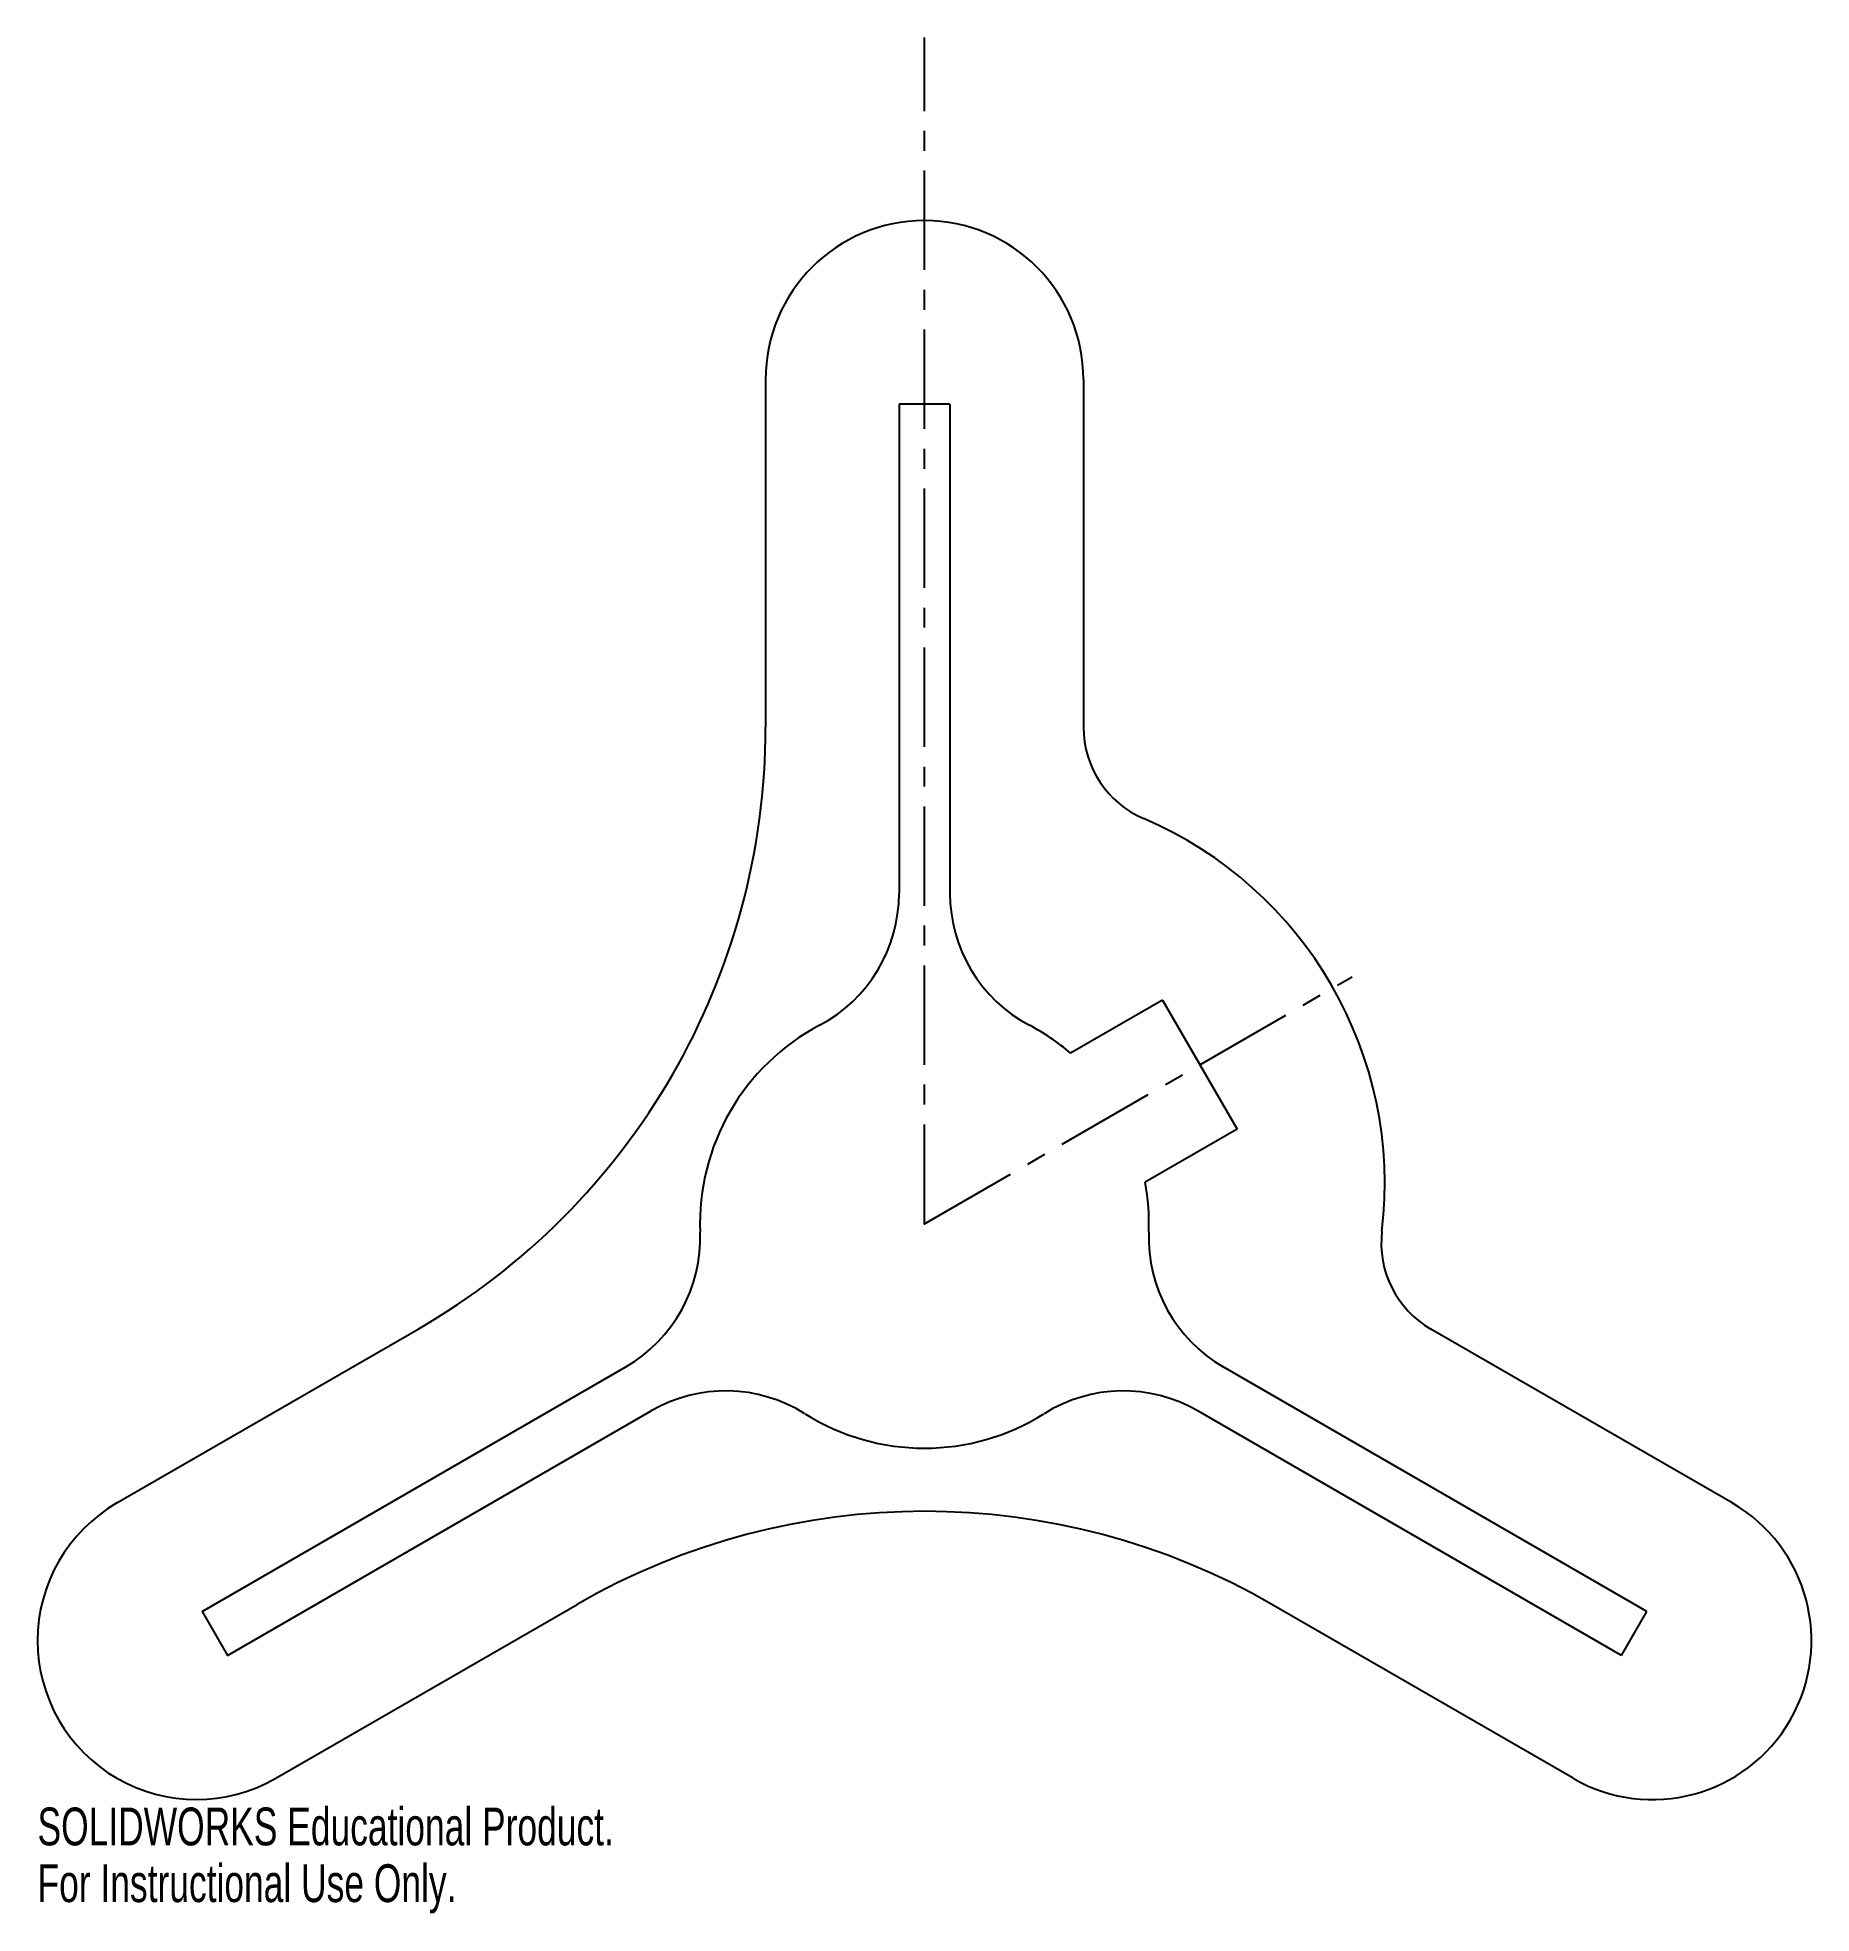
# Model space of a CAD drawing. Header units: inches. Extents: x -4.46 to 4.46, y -3.47 to 5.97.
import ezdxf

# ---------------------------------------------------------------- set-up
doc = ezdxf.new("R2010")
doc.units = ezdxf.units.IN
doc.header["$MEASUREMENT"] = 0
doc.header["$PDSIZE"] = -1
doc.linetypes.add('CENTERX2', pattern=[0.8, 0.5, -0.1, 0.1, -0.1])
doc.styles.add('SLDTEXTSTYLE0', font='TXT', dxfattribs={"width": 0.7})

msp = doc.modelspace()

# ---------------------------------------------------------------- linework, layer by layer
at = {"color": 7, "linetype": 'CENTERX2'}
for q in [(0, 5.9701), (2.1531, 1.2431)]:
    msp.add_line((0, 0), q, dxfattribs=at)
at = {"color": 7, "linetype": 'Continuous'}
for p, q in [((-0.8, 4.2487), (-0.8, 2.4987)), ((0.8, 4.2487), (0.8, 2.4987)), ((0.128, 4.125), (-0.128, 4.125)), ((-0.128, 4.125), (-0.128, 1.6624)), ((0.128, 4.125), (0.128, 1.6624)), ((1.1981, 1.1248), (0.7357, 0.8577)), ((1.1981, 1.1248), (1.5731, 0.4752)), ((1.5731, 0.4752), (1.1107, 0.2082)), ((-4.0645, -1.4057), (-2.549, -0.5307)), ((4.0645, -1.4057), (2.549, -0.5307)), ((-3.6364, -1.9516), (-1.5037, -0.7203)), ((3.6364, -1.9516), (1.5037, -0.7203)), ((-3.5084, -2.1734), (-1.3757, -0.942)), ((3.5084, -2.1734), (1.3757, -0.942)), ((-3.6364, -1.9516), (-3.5084, -2.1734)), ((-3.2645, -2.7913), (-1.749, -1.9163)), ((3.2645, -2.7913), (1.749, -1.9163)), ((3.5084, -2.1734), (3.6364, -1.9516))]:
    msp.add_line(p, q, dxfattribs=at)
for centre, radius, start, end in [((0, 4.2487), 0.8, 0, 180), ((-4.298, 2.4987), 3.498, 300, 0), ((1.3, 2.4987), 0.5, 180, 246.84129), ((0.3168, 0.2001), 2, 353.15871, 66.84129), ((-0.878, 1.6624), 0.75, 297.84111, 0), ((0.878, 1.6624), 0.75, 180, 242.15889), ((0, 0), 1.13, 117.84111, 182.15889), ((0, 0), 1.13, 49.38161, 62.15889), ((0, 0), 1.13, 357.84111, 10.61839), ((-1.8787, -0.0708), 0.75, 300, 2.15889), ((1.8787, -0.0708), 0.75, 177.84111, 240), ((2.799, -0.0977), 0.5, 173.15871, 240), ((-1.0007, -1.5916), 0.75, 57.84111, 120), ((1.0007, -1.5916), 0.75, 60, 122.15889), ((0, 0), 1.13, 237.84111, 302.15889), ((-3.6645, -2.0985), 0.8, 120, 300), ((3.6645, -2.0985), 0.8, 240, 60), ((0, -4.9457), 3.498, 60, 120)]:
    msp.add_arc(centre, radius, start, end, dxfattribs=at)
for p in [(0, 5.0487), (0, 4.125), (1.3856, 0.8), (0, 0.0172), (0, 0), (0, 0), (0, 0)]:
    msp.add_point(p, dxfattribs=at)

# ---------------------------------------------------------------- texts
at = {"color": 7, "linetype": 'Continuous', "char_height": 0.1903, "attachment_point": 1, "style": 'SLDTEXTSTYLE0'}
for s, insert in [('SOLIDWORKS Educational Product.', (-4.4645, -2.9386)), ('For Instructional Use Only.', (-4.4645, -3.2241))]:
    msp.add_mtext(s, dxfattribs=dict(at, insert=insert))

doc.saveas('drawing.dxf')
